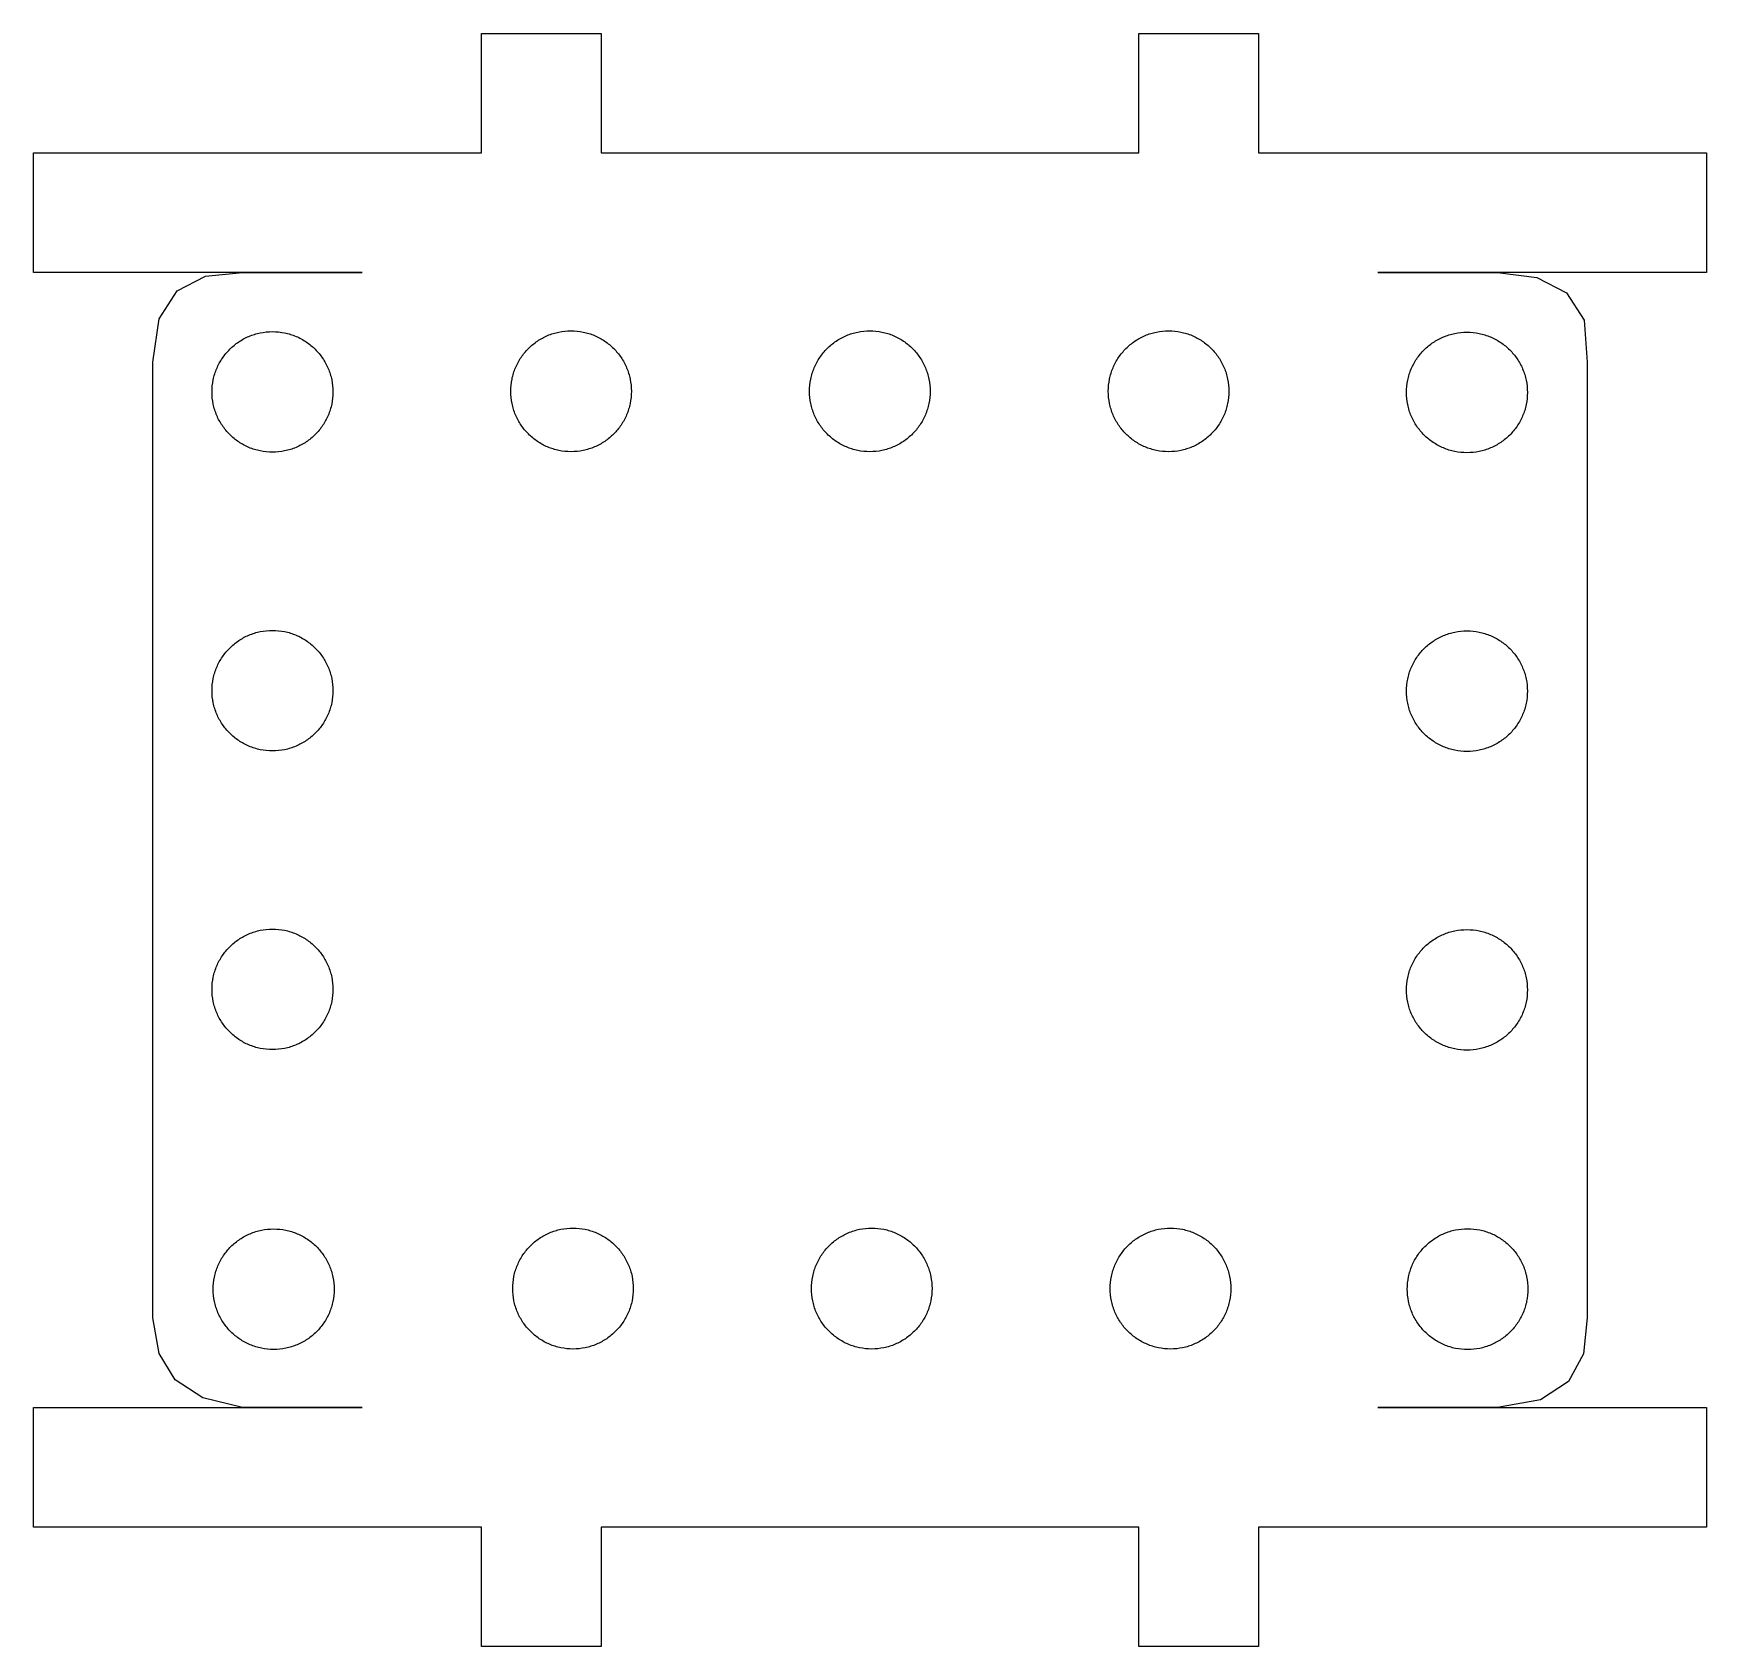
# Model space of a CAD drawing. Extents: x 0 to 56, y 0 to 54.
import ezdxf

# ---------------------------------------------------------------- set-up
doc = ezdxf.new("R2010")
doc.units = 0
doc.layers.add('Layer_1', color=7, linetype='CONTINUOUS')

msp = doc.modelspace()

# ---------------------------------------------------------------- linework, layer by layer
at = {"layer": 'Layer_1', "color": 7}
for points in [[(7, 8.000004), (5.663894, 8.328877), (4.744811, 8.926765), (4.203323, 9.81125), (4, 10.999998), (4, 42.999999), (4.205271, 44.443289), (4.808521, 45.380063), (5.75751, 45.876803), (7, 45.999998), (11, 46.000001), (0, 46.000001), (0, 50.000002), (15, 50.000002), (15, 53.999999), (19, 53.999999), (19, 50.000002), (36.999999, 49.999999), (36.999999, 53.999999), (41, 53.999999), (41, 49.999999), (56.000001, 50.000002), (56.000001, 46.000001), (45, 46.000001), (49.000001, 46.000001), (50.325187, 45.825187), (51.316407, 45.316405), (51.899428, 44.399426), (52, 42.999999), (52, 10.999998), (51.880143, 9.799904), (51.380401, 8.871139), (50.44046, 8.256826), (49.000001, 8.000004), (45, 8.000004), (56.000001, 8.000004), (56.000001, 3.999984), (41, 3.999984), (41, -0.000008), (36.999999, -0.000008), (36.999999, 3.999984), (19, 3.999984), (19, -0.000008), (15, -0.000008), (15, 3.999984), (0, 3.999984), (0, 8.000004), (11, 8.000004), (7, 8.000004)], [(17.994415, 44.046239), (17.994415, 44.046239)], [(27.994418, 44.046239), (27.994418, 44.046239)], [(37.994398, 44.046239), (37.994398, 44.046239)], [(5.976241, 41.999987), (5.976241, 41.999987)], [(45.956166, 41.982339), (45.956166, 41.982339)], [(5.976258, 32.000007), (5.976258, 32.000007)], [(45.956183, 31.982368), (45.956183, 31.982368)], [(5.976258, 22.000004), (5.976258, 22.000004)], [(45.956183, 21.982365), (45.956183, 21.982365)], [(18.058295, 14.008007), (18.058295, 14.008007)], [(28.058297, 14.008007), (28.058297, 14.008007)], [(38.058279, 14.008007), (38.058279, 14.008007)], [(48.002396, 13.987969), (48.002396, 13.987969)], [(6.01639, 11.961755), (6.01639, 11.961755)]]:
    msp.add_lwpolyline(points, dxfattribs=at)
for points in [[(6.868514, 43.673056), (6.976182, 43.745587), (7.091216, 43.808043), (7.212261, 43.859069)], [(7.212261, 43.859069), (7.333334, 43.910123), (7.460391, 43.949775), (7.59216, 43.976643)], [(7.59216, 43.976643), (7.723902, 44.003454), (7.8603, 44.01765), (8, 44.01765)], [(8, 44.01765), (8.139728, 44.01765), (8.276126, 44.003539), (8.407867, 43.976643)], [(8.407867, 43.976643), (8.539609, 43.949832), (8.666693, 43.910123), (8.787738, 43.859069)], [(8.787738, 43.859069), (8.908784, 43.808043), (9.023846, 43.745587), (9.131513, 43.673056)], [(16.567725, 43.453516), (16.659024, 43.545069), (16.758987, 43.627873), (16.866345, 43.700629)], [(16.866345, 43.700629), (16.973674, 43.773358), (17.088369, 43.836011), (17.209075, 43.887207)], [(17.209075, 43.887207), (17.329754, 43.938402), (17.456443, 43.978167), (17.587789, 44.005119)], [(17.587789, 44.005119), (17.719136, 44.032212), (17.855139, 44.046239), (17.994415, 44.046239)], [(17.994415, 44.046239), (18.13372, 44.046239), (18.269695, 44.032128), (18.401041, 44.005119)], [(18.401041, 44.005119), (18.532387, 43.978308), (18.659077, 43.938402), (18.77978, 43.887207)], [(18.77978, 43.887207), (18.900459, 43.836011), (19.015154, 43.773358), (19.122511, 43.700629)], [(19.122511, 43.700629), (19.22984, 43.627873), (19.329832, 43.545069), (19.421102, 43.453516)], [(26.567728, 43.453516), (26.658999, 43.545069), (26.75899, 43.627873), (26.866319, 43.700629)], [(26.866319, 43.700629), (26.973676, 43.773358), (27.088372, 43.836011), (27.20905, 43.887207)], [(27.20905, 43.887207), (27.329756, 43.938402), (27.456446, 43.978167), (27.587792, 44.005119)], [(27.587792, 44.005119), (27.719138, 44.032212), (27.855113, 44.046239), (27.994418, 44.046239)], [(27.994418, 44.046239), (28.133694, 44.046239), (28.269698, 44.032128), (28.401044, 44.005119)], [(28.401044, 44.005119), (28.53239, 43.978308), (28.65908, 43.938402), (28.779758, 43.887207)], [(28.779758, 43.887207), (28.900464, 43.836011), (29.015159, 43.773358), (29.122489, 43.700629)], [(29.122489, 43.700629), (29.229818, 43.627873), (29.329809, 43.545069), (29.421108, 43.453516)], [(36.567737, 43.453516), (36.659007, 43.545069), (36.758999, 43.627901), (36.866328, 43.700601)], [(36.866328, 43.700601), (36.973657, 43.773358), (37.088352, 43.836011), (37.209058, 43.887178)], [(37.209058, 43.887178), (37.329737, 43.938402), (37.456454, 43.978139), (37.587801, 44.005119)], [(37.587801, 44.005119), (37.719119, 44.032212), (37.855121, 44.046239), (37.994398, 44.046239)], [(37.994398, 44.046239), (38.133703, 44.046239), (38.269706, 44.032128), (38.401024, 44.005119)], [(38.401024, 44.005119), (38.53237, 43.978026), (38.659088, 43.938402), (38.779766, 43.887178)], [(38.779766, 43.887178), (38.900473, 43.836011), (39.015139, 43.773358), (39.122497, 43.700601)], [(39.122497, 43.700601), (39.229826, 43.627901), (39.329817, 43.545069), (39.421088, 43.453516)], [(46.84844, 43.655409), (46.956108, 43.72794), (47.071142, 43.790396), (47.192187, 43.841422)], [(47.192187, 43.841422), (47.31326, 43.892476), (47.440317, 43.932128), (47.572086, 43.958995)], [(47.572086, 43.958995), (47.703827, 43.985807), (47.840225, 44.000002), (47.979925, 44.000002)], [(47.979925, 44.000002), (48.119654, 44.000002), (48.256052, 43.985891), (48.387793, 43.958995)], [(48.387793, 43.958995), (48.519534, 43.932184), (48.646619, 43.892476), (48.767664, 43.841422)], [(48.767664, 43.841422), (48.888709, 43.790396), (49.003771, 43.72794), (49.111439, 43.655409)], [(6.135301, 42.785355), (6.186496, 42.906061), (6.24915, 43.020728), (6.321878, 43.128085)], [(6.321878, 43.128085), (6.394607, 43.235414), (6.477439, 43.335406), (6.568992, 43.426676)], [(6.568992, 43.426676), (6.660545, 43.517975), (6.760847, 43.600553), (6.868514, 43.673056)], [(9.131513, 43.673056), (9.239153, 43.600553), (9.339455, 43.517975), (9.431008, 43.426676)], [(9.431008, 43.426676), (9.52256, 43.335406), (9.605393, 43.235414), (9.678121, 43.128085)], [(9.678121, 43.128085), (9.750878, 43.020728), (9.813503, 42.906061), (9.864727, 42.785355)], [(16.135333, 42.810218), (16.186387, 42.931292), (16.248843, 43.046325), (16.321374, 43.153993)], [(16.321374, 43.153993), (16.393877, 43.261661), (16.476455, 43.361935), (16.567725, 43.453516)], [(19.421102, 43.453516), (19.512373, 43.361935), (19.594951, 43.261661), (19.667482, 43.153993)], [(19.667482, 43.153993), (19.739985, 43.046325), (19.802441, 42.931292), (19.853495, 42.810218)], [(26.135335, 42.810218), (26.186389, 42.931292), (26.248845, 43.046325), (26.321348, 43.153993)], [(26.321348, 43.153993), (26.393879, 43.261661), (26.476457, 43.361935), (26.567728, 43.453516)], [(29.421108, 43.453516), (29.512379, 43.361935), (29.594957, 43.261661), (29.66746, 43.153993)], [(29.66746, 43.153993), (29.739991, 43.046325), (29.802447, 42.931292), (29.853501, 42.810218)], [(36.135316, 42.810218), (36.18637, 42.931292), (36.248825, 43.046325), (36.321357, 43.153965)], [(36.321357, 43.153965), (36.393859, 43.261633), (36.476438, 43.361935), (36.567737, 43.453516)], [(39.421088, 43.453516), (39.512387, 43.361935), (39.594965, 43.261633), (39.667468, 43.153965)], [(39.667468, 43.153965), (39.739999, 43.046325), (39.802455, 42.931292), (39.853481, 42.810218)], [(46.301804, 43.110438), (46.374533, 43.217767), (46.457365, 43.317758), (46.548918, 43.409029)], [(46.548918, 43.409029), (46.640471, 43.500328), (46.740772, 43.582906), (46.84844, 43.655409)], [(49.111439, 43.655409), (49.219079, 43.582906), (49.31938, 43.500328), (49.410933, 43.409029)], [(49.410933, 43.409029), (49.502486, 43.317758), (49.585318, 43.217767), (49.658047, 43.110438)], [(6.01736, 42.406612), (6.044454, 42.537959), (6.084078, 42.664676), (6.135301, 42.785355)], [(9.864727, 42.785355), (9.915922, 42.664676), (9.955687, 42.537959), (9.982639, 42.406612)], [(16.017787, 42.430347), (16.044598, 42.562089), (16.084279, 42.689173), (16.135333, 42.810218)], [(19.853495, 42.810218), (19.904549, 42.689173), (19.944201, 42.562089), (19.971069, 42.430347)], [(26.017762, 42.430347), (26.044573, 42.562089), (26.084281, 42.689173), (26.135335, 42.810218)], [(29.853501, 42.810218), (29.904555, 42.689173), (29.944179, 42.562089), (29.971046, 42.430347)], [(36.01777, 42.430319), (36.044581, 42.56206), (36.08429, 42.689173), (36.135316, 42.810218)], [(39.853481, 42.810218), (39.904535, 42.689173), (39.944187, 42.562117), (39.971054, 42.430319)], [(45.997286, 42.388965), (46.024379, 42.520311), (46.064003, 42.647029), (46.115227, 42.767707)], [(46.115227, 42.767707), (46.166422, 42.888414), (46.229075, 43.003081), (46.301804, 43.110438)], [(49.658047, 43.110438), (49.730804, 43.003081), (49.793429, 42.888414), (49.844652, 42.767707)], [(49.844652, 42.767707), (49.895847, 42.647029), (49.935613, 42.520311), (49.962565, 42.388965)], [(5.976241, 41.999987), (5.976241, 42.139291), (5.990352, 42.275294), (6.01736, 42.406612)], [(9.982639, 42.406612), (10.00945, 42.275294), (10.023759, 42.139291), (10.023759, 41.999987)], [(15.97678, 42.022508), (15.97678, 42.162208), (15.990891, 42.298606), (16.017787, 42.430347)], [(16.017787, 41.61464), (15.990976, 41.746382), (15.97678, 41.88278), (15.97678, 42.022508)], [(19.971069, 42.430347), (19.99788, 42.298606), (20.012047, 42.162208), (20.012047, 42.022508)], [(20.012047, 42.022508), (20.012047, 41.88278), (19.997936, 41.746382), (19.971069, 41.61464)], [(25.976783, 42.022508), (25.976783, 42.162208), (25.990894, 42.298606), (26.017762, 42.430347)], [(26.017762, 41.61464), (25.99095, 41.746382), (25.976783, 41.88278), (25.976783, 42.022508)], [(29.971046, 42.430347), (29.997857, 42.298606), (30.012053, 42.162208), (30.012053, 42.022508)], [(30.012053, 42.022508), (30.012053, 41.88278), (29.997942, 41.746382), (29.971046, 41.61464)], [(35.976763, 42.022508), (35.976763, 42.16218), (35.990874, 42.298606), (36.01777, 42.430319)], [(36.01777, 41.614612), (35.990959, 41.746382), (35.976763, 41.88278), (35.976763, 42.022508)], [(39.971054, 42.430319), (39.997865, 42.298606), (40.012061, 42.16218), (40.012061, 42.022508)], [(40.012061, 42.022508), (40.012061, 41.882751), (39.99795, 41.746382), (39.971054, 41.614612)], [(45.956166, 41.982339), (45.956166, 42.121644), (45.970277, 42.257647), (45.997286, 42.388965)], [(49.962565, 42.388965), (49.989376, 42.257647), (50.003685, 42.121644), (50.003685, 41.982339)], [(6.01736, 41.593389), (5.990267, 41.724707), (5.976241, 41.86071), (5.976241, 41.999987)], [(6.135301, 41.214647), (6.084078, 41.335325), (6.044341, 41.462043), (6.01736, 41.593389)], [(9.982639, 41.593389), (9.955546, 41.462043), (9.915922, 41.335325), (9.864727, 41.214647)], [(10.023759, 41.999987), (10.023759, 41.86071), (10.009648, 41.724707), (9.982639, 41.593389)], [(16.135333, 41.234769), (16.084279, 41.355814), (16.044655, 41.482899), (16.017787, 41.61464)], [(19.971069, 41.61464), (19.944258, 41.482899), (19.904549, 41.355814), (19.853495, 41.234769)], [(26.135335, 41.234769), (26.084281, 41.355814), (26.044629, 41.482899), (26.017762, 41.61464)], [(29.971046, 41.61464), (29.944235, 41.482899), (29.904555, 41.355814), (29.853501, 41.234769)], [(36.135316, 41.234741), (36.08429, 41.355814), (36.044638, 41.482871), (36.01777, 41.614612)], [(39.971054, 41.614612), (39.944243, 41.482871), (39.904535, 41.355814), (39.853481, 41.234741)], [(45.997286, 41.575742), (45.970193, 41.70706), (45.956166, 41.843063), (45.956166, 41.982339)], [(46.115227, 41.196999), (46.064003, 41.317678), (46.024267, 41.444395), (45.997286, 41.575742)], [(49.962565, 41.575742), (49.935471, 41.444395), (49.895847, 41.317678), (49.844652, 41.196999)], [(50.003685, 41.982339), (50.003685, 41.843063), (49.989573, 41.70706), (49.962565, 41.575742)], [(6.321878, 40.871916), (6.24915, 40.979245), (6.186496, 41.09394), (6.135301, 41.214647)], [(9.864727, 41.214647), (9.813503, 41.09394), (9.750878, 40.979245), (9.678121, 40.871916)], [(16.321374, 40.890994), (16.248843, 40.998662), (16.186387, 41.113696), (16.135333, 41.234769)], [(16.567725, 40.5915), (16.476455, 40.683053), (16.393877, 40.783327), (16.321374, 40.890994)], [(19.667482, 40.890994), (19.594951, 40.783327), (19.512373, 40.683053), (19.421102, 40.5915)], [(19.853495, 41.234769), (19.802441, 41.113696), (19.739985, 40.998662), (19.667482, 40.890994)], [(26.321348, 40.890994), (26.248845, 40.998662), (26.186389, 41.113696), (26.135335, 41.234769)], [(26.567728, 40.5915), (26.476457, 40.683053), (26.393879, 40.783327), (26.321348, 40.890994)], [(29.66746, 40.890994), (29.594957, 40.783327), (29.512379, 40.683053), (29.421108, 40.5915)], [(29.853501, 41.234769), (29.802447, 41.113696), (29.739991, 40.998662), (29.66746, 40.890994)], [(36.321357, 40.890966), (36.248825, 40.998662), (36.18637, 41.113724), (36.135316, 41.234741)], [(36.567737, 40.591472), (36.476438, 40.683025), (36.393859, 40.783327), (36.321357, 40.890966)], [(39.667468, 40.890966), (39.594965, 40.783327), (39.512387, 40.683025), (39.421088, 40.591472)], [(39.853481, 41.234741), (39.802455, 41.113724), (39.739999, 40.998662), (39.667468, 40.890966)], [(46.301804, 40.854269), (46.229075, 40.961598), (46.166422, 41.076293), (46.115227, 41.196999)], [(49.844652, 41.196999), (49.793429, 41.076293), (49.730804, 40.961598), (49.658047, 40.854269)], [(6.568992, 40.573325), (6.477439, 40.664596), (6.394607, 40.764587), (6.321878, 40.871916)], [(6.868514, 40.326945), (6.760847, 40.399448), (6.660545, 40.482026), (6.568992, 40.573325)], [(7.212261, 40.140904), (7.091216, 40.191958), (6.976182, 40.254414), (6.868514, 40.326945)], [(9.131513, 40.326945), (9.023846, 40.254414), (8.908784, 40.191958), (8.787738, 40.140904)], [(9.431008, 40.573325), (9.339455, 40.482026), (9.239153, 40.399448), (9.131513, 40.326945)], [(9.678121, 40.871916), (9.605393, 40.764587), (9.52256, 40.664596), (9.431008, 40.573325)], [(16.866345, 40.344358), (16.758987, 40.417115), (16.659024, 40.499947), (16.567725, 40.5915)], [(17.209075, 40.157781), (17.088369, 40.208976), (16.973674, 40.271629), (16.866345, 40.344358)], [(19.122511, 40.344358), (19.015154, 40.271629), (18.900459, 40.208976), (18.77978, 40.157781)], [(19.421102, 40.5915), (19.329832, 40.499947), (19.22984, 40.417115), (19.122511, 40.344358)], [(26.866319, 40.344358), (26.75899, 40.417115), (26.658999, 40.499947), (26.567728, 40.5915)], [(27.20905, 40.157781), (27.088372, 40.208976), (26.973676, 40.271629), (26.866319, 40.344358)], [(29.122489, 40.344358), (29.015159, 40.271629), (28.900464, 40.208976), (28.779758, 40.157781)], [(29.421108, 40.5915), (29.329809, 40.499947), (29.229818, 40.417115), (29.122489, 40.344358)], [(36.866328, 40.344358), (36.758999, 40.417115), (36.659007, 40.499947), (36.567737, 40.591472)], [(37.209058, 40.157753), (37.088352, 40.209004), (36.973657, 40.271629), (36.866328, 40.344358)], [(39.122497, 40.344358), (39.015139, 40.271629), (38.900473, 40.209004), (38.779766, 40.157753)], [(39.421088, 40.591472), (39.329817, 40.499947), (39.229826, 40.417115), (39.122497, 40.344358)], [(46.548918, 40.555678), (46.457365, 40.646948), (46.374533, 40.74694), (46.301804, 40.854269)], [(46.84844, 40.309298), (46.740772, 40.381801), (46.640471, 40.464379), (46.548918, 40.555678)], [(49.410933, 40.555678), (49.31938, 40.464379), (49.219079, 40.381801), (49.111439, 40.309298)], [(49.658047, 40.854269), (49.585318, 40.74694), (49.502486, 40.646948), (49.410933, 40.555678)], [(7.59216, 40.023359), (7.460419, 40.05017), (7.333334, 40.089878), (7.212261, 40.140904)], [(8, 39.982352), (7.8603, 39.982352), (7.723902, 39.996463), (7.59216, 40.023359)], [(8.407867, 40.023359), (8.276126, 39.996547), (8.1397, 39.982352), (8, 39.982352)], [(8.787738, 40.140904), (8.666693, 40.089878), (8.539609, 40.050226), (8.407867, 40.023359)], [(17.587789, 40.039869), (17.456443, 40.06668), (17.329754, 40.106586), (17.209075, 40.157781)], [(17.994415, 39.998749), (17.855139, 39.998749), (17.719136, 40.01286), (17.587789, 40.039869)], [(18.401041, 40.039869), (18.269695, 40.012775), (18.13372, 39.998749), (17.994415, 39.998749)], [(18.77978, 40.157781), (18.659077, 40.106586), (18.532387, 40.066821), (18.401041, 40.039869)], [(27.587792, 40.039869), (27.456446, 40.06668), (27.329756, 40.106586), (27.20905, 40.157781)], [(27.994418, 39.998749), (27.855113, 39.998749), (27.719138, 40.01286), (27.587792, 40.039869)], [(28.401044, 40.039869), (28.269698, 40.012775), (28.133694, 39.998749), (27.994418, 39.998749)], [(28.779758, 40.157781), (28.65908, 40.106586), (28.53239, 40.066821), (28.401044, 40.039869)], [(37.587801, 40.03984), (37.456454, 40.066934), (37.329737, 40.106558), (37.209058, 40.157753)], [(37.994398, 39.998721), (37.855121, 39.998721), (37.719119, 40.012832), (37.587801, 40.03984)], [(38.401024, 40.03984), (38.269706, 40.013029), (38.133703, 39.998721), (37.994398, 39.998721)], [(38.779766, 40.157753), (38.659088, 40.106558), (38.53237, 40.066793), (38.401024, 40.03984)], [(47.192187, 40.123257), (47.071142, 40.174311), (46.956108, 40.236767), (46.84844, 40.309298)], [(47.572086, 40.005711), (47.440345, 40.032522), (47.31326, 40.072231), (47.192187, 40.123257)], [(47.979925, 39.964704), (47.840225, 39.964704), (47.703827, 39.978815), (47.572086, 40.005711)], [(48.387793, 40.005711), (48.256052, 39.9789), (48.119625, 39.964704), (47.979925, 39.964704)], [(48.767664, 40.123257), (48.646619, 40.072231), (48.519534, 40.032579), (48.387793, 40.005711)], [(49.111439, 40.309298), (49.003771, 40.236767), (48.888709, 40.174311), (48.767664, 40.123257)], [(6.568981, 33.426696), (6.660562, 33.517967), (6.760835, 33.600545), (6.868503, 33.673048)], [(6.868503, 33.673048), (6.976171, 33.745579), (7.091205, 33.808035), (7.212278, 33.859089)], [(7.212278, 33.859089), (7.333323, 33.910143), (7.460408, 33.949767), (7.592149, 33.976635)], [(7.592149, 33.976635), (7.723891, 34.003446), (7.860289, 34.017641), (7.999989, 34.017641)], [(7.999989, 34.017641), (8.139717, 34.017641), (8.276115, 34.00353), (8.407856, 33.976635)], [(8.407856, 33.976635), (8.539597, 33.949823), (8.666682, 33.910143), (8.787727, 33.859089)], [(8.787727, 33.859089), (8.908801, 33.808035), (9.023834, 33.745579), (9.131502, 33.673048)], [(9.131502, 33.673048), (9.23917, 33.600545), (9.339443, 33.517967), (9.430996, 33.426696)], [(46.548906, 33.409057), (46.640488, 33.500328), (46.740761, 33.582906), (46.848429, 33.655409)], [(46.848429, 33.655409), (46.956097, 33.72794), (47.07113, 33.790396), (47.192204, 33.84145)], [(47.192204, 33.84145), (47.313249, 33.892504), (47.440334, 33.932128), (47.572075, 33.958996)], [(47.572075, 33.958996), (47.703816, 33.985807), (47.840214, 34.000003), (47.979914, 34.000003)], [(47.979914, 34.000003), (48.119642, 34.000003), (48.25604, 33.985891), (48.387782, 33.958996)], [(48.387782, 33.958996), (48.519523, 33.932185), (48.646608, 33.892504), (48.767653, 33.84145)], [(48.767653, 33.84145), (48.888726, 33.790396), (49.00376, 33.72794), (49.111428, 33.655409)], [(49.111428, 33.655409), (49.219096, 33.582906), (49.319369, 33.500328), (49.410922, 33.409057)], [(6.13529, 32.785346), (6.186485, 32.906053), (6.249138, 33.020748), (6.321867, 33.128077)], [(6.321867, 33.128077), (6.394624, 33.235406), (6.477428, 33.335397), (6.568981, 33.426696)], [(9.430996, 33.426696), (9.522549, 33.335397), (9.605381, 33.235406), (9.678138, 33.128077)], [(9.678138, 33.128077), (9.750867, 33.020748), (9.81352, 32.906053), (9.864715, 32.785346)], [(46.115216, 32.767707), (46.166411, 32.888414), (46.229064, 33.003109), (46.301793, 33.110438)], [(46.301793, 33.110438), (46.37455, 33.217767), (46.457354, 33.317759), (46.548906, 33.409057)], [(49.410922, 33.409057), (49.502475, 33.317759), (49.585307, 33.217767), (49.658064, 33.110438)], [(49.658064, 33.110438), (49.730793, 33.003109), (49.793446, 32.888414), (49.844641, 32.767707)], [(6.017377, 32.406632), (6.044189, 32.537979), (6.084095, 32.664668), (6.13529, 32.785346)], [(9.864715, 32.785346), (9.915911, 32.664668), (9.955676, 32.537979), (9.982628, 32.406632)], [(45.997303, 32.388993), (46.024114, 32.52034), (46.06402, 32.647029), (46.115216, 32.767707)], [(49.844641, 32.767707), (49.895836, 32.647029), (49.935601, 32.52034), (49.962554, 32.388993)], [(5.976258, 32.000007), (5.976258, 32.139283), (5.990369, 32.275286), (6.017377, 32.406632)], [(6.017377, 31.593381), (5.990284, 31.724727), (5.976258, 31.860702), (5.976258, 32.000007)], [(9.982628, 32.406632), (10.009721, 32.275286), (10.023748, 32.139283), (10.023748, 32.000007)], [(10.023748, 32.000007), (10.023748, 31.860702), (10.009637, 31.724727), (9.982628, 31.593381)], [(45.956183, 31.982368), (45.956183, 32.121644), (45.970294, 32.257647), (45.997303, 32.388993)], [(45.997303, 31.575742), (45.97021, 31.707088), (45.956183, 31.843063), (45.956183, 31.982368)], [(49.962554, 32.388993), (49.989647, 32.257647), (50.003673, 32.121644), (50.003673, 31.982368)], [(50.003673, 31.982368), (50.003673, 31.843063), (49.989562, 31.707088), (49.962554, 31.575742)], [(6.13529, 31.214639), (6.084095, 31.335345), (6.04433, 31.462035), (6.017377, 31.593381)], [(9.982628, 31.593381), (9.955817, 31.462035), (9.915911, 31.335345), (9.864715, 31.214639)], [(46.115216, 31.197), (46.06402, 31.317706), (46.024255, 31.444396), (45.997303, 31.575742)], [(49.962554, 31.575742), (49.935742, 31.444396), (49.895836, 31.317706), (49.844641, 31.197)], [(6.321867, 30.871908), (6.249138, 30.979265), (6.186485, 31.09396), (6.13529, 31.214639)], [(6.568981, 30.573317), (6.477428, 30.664587), (6.394624, 30.764579), (6.321867, 30.871908)], [(9.678138, 30.871908), (9.605381, 30.764579), (9.522549, 30.664587), (9.430996, 30.573317)], [(9.864715, 31.214639), (9.81352, 31.09396), (9.750867, 30.979265), (9.678138, 30.871908)], [(46.301793, 30.854269), (46.229064, 30.961626), (46.166411, 31.076321), (46.115216, 31.197)], [(46.548906, 30.555678), (46.457354, 30.646949), (46.37455, 30.74694), (46.301793, 30.854269)], [(49.658064, 30.854269), (49.585307, 30.74694), (49.502475, 30.646949), (49.410922, 30.555678)], [(49.844641, 31.197), (49.793446, 31.076321), (49.730793, 30.961626), (49.658064, 30.854269)], [(6.868503, 30.326937), (6.760835, 30.399468), (6.660562, 30.482046), (6.568981, 30.573317)], [(7.212278, 30.140924), (7.091205, 30.191978), (6.976171, 30.254434), (6.868503, 30.326937)], [(9.131502, 30.326937), (9.023834, 30.254434), (8.908801, 30.191978), (8.787727, 30.140924)], [(9.430996, 30.573317), (9.339443, 30.482046), (9.23917, 30.399468), (9.131502, 30.326937)], [(46.848429, 30.309298), (46.740761, 30.381829), (46.640488, 30.464407), (46.548906, 30.555678)], [(47.192204, 30.123285), (47.07113, 30.174339), (46.956097, 30.236795), (46.848429, 30.309298)], [(49.111428, 30.309298), (49.00376, 30.236795), (48.888726, 30.174339), (48.767653, 30.123285)], [(49.410922, 30.555678), (49.319369, 30.464407), (49.219096, 30.381829), (49.111428, 30.309298)], [(7.592149, 30.02335), (7.460408, 30.050161), (7.333323, 30.08987), (7.212278, 30.140924)], [(7.999989, 29.982372), (7.860289, 29.982372), (7.723891, 29.996483), (7.592149, 30.02335)], [(8.407856, 30.02335), (8.276115, 29.996539), (8.139717, 29.982372), (7.999989, 29.982372)], [(8.787727, 30.140924), (8.666682, 30.08987), (8.539597, 30.050218), (8.407856, 30.02335)], [(47.572075, 30.005711), (47.440334, 30.032523), (47.313249, 30.072231), (47.192204, 30.123285)], [(47.979914, 29.964733), (47.840214, 29.964733), (47.703816, 29.978844), (47.572075, 30.005711)], [(48.387782, 30.005711), (48.25604, 29.9789), (48.119642, 29.964733), (47.979914, 29.964733)], [(48.767653, 30.123285), (48.646608, 30.072231), (48.519523, 30.032579), (48.387782, 30.005711)], [(6.568981, 23.426691), (6.660562, 23.517962), (6.760835, 23.60054), (6.868503, 23.673071)], [(6.868503, 23.673071), (6.976171, 23.745574), (7.091205, 23.80803), (7.212278, 23.859084)], [(7.212278, 23.859084), (7.333323, 23.910138), (7.460408, 23.94979), (7.592149, 23.976657)], [(7.592149, 23.976657), (7.723891, 24.003468), (7.860289, 24.017636), (7.999989, 24.017636)], [(7.999989, 24.017636), (8.139717, 24.017636), (8.276115, 24.003525), (8.407856, 23.976657)], [(8.407856, 23.976657), (8.539597, 23.949846), (8.666682, 23.910138), (8.787727, 23.859084)], [(8.787727, 23.859084), (8.908801, 23.80803), (9.023834, 23.745574), (9.131502, 23.673071)], [(9.131502, 23.673071), (9.23917, 23.60054), (9.339443, 23.517962), (9.430996, 23.426691)], [(46.548906, 23.409049), (46.640488, 23.50032), (46.740761, 23.582898), (46.848429, 23.655429)], [(46.848429, 23.655429), (46.956097, 23.727932), (47.07113, 23.790388), (47.192204, 23.841442)], [(47.192204, 23.841442), (47.313249, 23.892496), (47.440334, 23.932148), (47.572075, 23.959016)], [(47.572075, 23.959016), (47.703816, 23.985827), (47.840214, 23.999994), (47.979914, 23.999994)], [(47.979914, 23.999994), (48.119642, 23.999994), (48.25604, 23.985883), (48.387782, 23.959016)], [(48.387782, 23.959016), (48.519523, 23.932205), (48.646608, 23.892496), (48.767653, 23.841442)], [(48.767653, 23.841442), (48.888726, 23.790388), (49.00376, 23.727932), (49.111428, 23.655429)], [(49.111428, 23.655429), (49.219096, 23.582898), (49.319369, 23.50032), (49.410922, 23.409049)], [(6.13529, 22.785369), (6.186485, 22.906047), (6.249138, 23.020742), (6.321867, 23.1281)], [(6.321867, 23.1281), (6.394624, 23.235429), (6.477428, 23.33542), (6.568981, 23.426691)], [(9.430996, 23.426691), (9.522549, 23.33542), (9.605381, 23.235429), (9.678138, 23.1281)], [(9.678138, 23.1281), (9.750867, 23.020742), (9.81352, 22.906047), (9.864715, 22.785369)], [(46.115216, 22.767727), (46.166411, 22.888406), (46.229064, 23.003101), (46.301793, 23.110458)], [(46.301793, 23.110458), (46.37455, 23.217787), (46.457354, 23.317779), (46.548906, 23.409049)], [(49.410922, 23.409049), (49.502475, 23.317779), (49.585307, 23.217787), (49.658064, 23.110458)], [(49.658064, 23.110458), (49.730793, 23.003101), (49.793446, 22.888406), (49.844641, 22.767727)], [(5.976258, 22.000004), (5.976258, 22.139309), (5.990369, 22.275284), (6.017377, 22.40663)], [(6.017377, 22.40663), (6.044189, 22.537976), (6.084095, 22.664666), (6.13529, 22.785369)], [(9.864715, 22.785369), (9.915911, 22.664666), (9.955676, 22.537976), (9.982628, 22.40663)], [(9.982628, 22.40663), (10.009721, 22.275284), (10.023748, 22.139309), (10.023748, 22.000004)], [(45.997303, 22.388991), (46.024114, 22.520337), (46.06402, 22.647027), (46.115216, 22.767727)], [(49.844641, 22.767727), (49.895836, 22.647027), (49.935601, 22.520337), (49.962554, 22.388991)], [(6.017377, 21.593378), (5.990284, 21.724724), (5.976258, 21.860727), (5.976258, 22.000004)], [(10.023748, 22.000004), (10.023748, 21.860727), (10.009637, 21.724724), (9.982628, 21.593378)], [(45.956183, 21.982365), (45.956183, 22.12167), (45.970294, 22.257645), (45.997303, 22.388991)], [(45.997303, 21.575739), (45.97021, 21.707086), (45.956183, 21.843088), (45.956183, 21.982365)], [(49.962554, 22.388991), (49.989647, 22.257645), (50.003673, 22.12167), (50.003673, 21.982365)], [(50.003673, 21.982365), (50.003673, 21.843088), (49.989562, 21.707086), (49.962554, 21.575739)], [(6.13529, 21.214664), (6.084095, 21.335342), (6.04433, 21.462032), (6.017377, 21.593378)], [(9.982628, 21.593378), (9.955817, 21.462032), (9.915911, 21.335342), (9.864715, 21.214664)], [(46.115216, 21.197025), (46.06402, 21.317704), (46.024255, 21.444393), (45.997303, 21.575739)], [(49.962554, 21.575739), (49.935742, 21.444393), (49.895836, 21.317704), (49.844641, 21.197025)], [(6.321867, 20.871934), (6.249138, 20.979263), (6.186485, 21.093958), (6.13529, 21.214664)], [(6.568981, 20.573314), (6.477428, 20.664613), (6.394624, 20.764576), (6.321867, 20.871934)], [(9.678138, 20.871934), (9.605381, 20.764576), (9.522549, 20.664613), (9.430996, 20.573314)], [(9.864715, 21.214664), (9.81352, 21.093958), (9.750867, 20.979263), (9.678138, 20.871934)], [(46.301793, 20.854295), (46.229064, 20.961624), (46.166411, 21.076319), (46.115216, 21.197025)], [(46.548906, 20.555675), (46.457354, 20.646974), (46.37455, 20.746937), (46.301793, 20.854295)], [(49.658064, 20.854295), (49.585307, 20.746937), (49.502475, 20.646974), (49.410922, 20.555675)], [(49.844641, 21.197025), (49.793446, 21.076319), (49.730793, 20.961624), (49.658064, 20.854295)], [(6.868503, 20.326962), (6.760835, 20.399465), (6.660562, 20.482044), (6.568981, 20.573314)], [(7.212278, 20.140922), (7.091205, 20.191976), (6.976171, 20.254431), (6.868503, 20.326962)], [(9.131502, 20.326962), (9.023834, 20.254431), (8.908801, 20.191976), (8.787727, 20.140922)], [(9.430996, 20.573314), (9.339443, 20.482044), (9.23917, 20.399465), (9.131502, 20.326962)], [(46.848429, 20.309324), (46.740761, 20.381826), (46.640488, 20.464405), (46.548906, 20.555675)], [(47.192204, 20.123283), (47.07113, 20.174337), (46.956097, 20.236792), (46.848429, 20.309324)], [(49.111428, 20.309324), (49.00376, 20.236792), (48.888726, 20.174337), (48.767653, 20.123283)], [(49.410922, 20.555675), (49.319369, 20.464405), (49.219096, 20.381826), (49.111428, 20.309324)], [(7.592149, 20.023376), (7.460408, 20.050187), (7.333323, 20.089868), (7.212278, 20.140922)], [(7.999989, 19.982369), (7.860289, 19.982369), (7.723891, 19.99648), (7.592149, 20.023376)], [(8.407856, 20.023376), (8.276115, 19.996565), (8.139717, 19.982369), (7.999989, 19.982369)], [(8.787727, 20.140922), (8.666682, 20.089868), (8.539597, 20.050244), (8.407856, 20.023376)], [(47.572075, 20.005737), (47.440334, 20.032548), (47.313249, 20.072229), (47.192204, 20.123283)], [(47.979914, 19.96473), (47.840214, 19.96473), (47.703816, 19.978841), (47.572075, 20.005737)], [(48.387782, 20.005737), (48.25604, 19.978926), (48.119642, 19.96473), (47.979914, 19.96473)], [(48.767653, 20.123283), (48.646608, 20.072229), (48.519523, 20.032605), (48.387782, 20.005737)], [(17.651669, 13.966887), (17.783015, 13.99398), (17.919018, 14.008007), (18.058295, 14.008007)], [(18.058295, 14.008007), (18.1976, 14.008007), (18.333574, 13.993896), (18.464921, 13.966887)], [(27.651672, 13.966887), (27.783018, 13.99398), (27.918993, 14.008007), (28.058297, 14.008007)], [(28.058297, 14.008007), (28.197574, 14.008007), (28.333576, 13.993896), (28.464922, 13.966887)], [(37.651682, 13.966887), (37.783, 13.99398), (37.919002, 14.008007), (38.058279, 14.008007)], [(38.058279, 14.008007), (38.197584, 14.008007), (38.333587, 13.993896), (38.464905, 13.966887)], [(6.609113, 13.388444), (6.700694, 13.479743), (6.800967, 13.562322), (6.908635, 13.634824)], [(6.908635, 13.634824), (7.016303, 13.707356), (7.131337, 13.769811), (7.252382, 13.820837)], [(7.252382, 13.820837), (7.373455, 13.871891), (7.50054, 13.911543), (7.632281, 13.938411)], [(7.632281, 13.938411), (7.764023, 13.965222), (7.900421, 13.979418), (8.040121, 13.979418)], [(8.040121, 13.979418), (8.179849, 13.979418), (8.316247, 13.965307), (8.447988, 13.938411)], [(8.447988, 13.938411), (8.579729, 13.9116), (8.706814, 13.871891), (8.827859, 13.820837)], [(8.827859, 13.820837), (8.948933, 13.769811), (9.063966, 13.707356), (9.171634, 13.634824)], [(9.171634, 13.634824), (9.279302, 13.562322), (9.379575, 13.479743), (9.471128, 13.388444)], [(16.631605, 13.415284), (16.722904, 13.506837), (16.822867, 13.589641), (16.930224, 13.662398)], [(16.930224, 13.662398), (17.037553, 13.735126), (17.152249, 13.79778), (17.272955, 13.848975)], [(17.272955, 13.848975), (17.393633, 13.90017), (17.520323, 13.939935), (17.651669, 13.966887)], [(18.464921, 13.966887), (18.596267, 13.940076), (18.722956, 13.90017), (18.84366, 13.848975)], [(18.84366, 13.848975), (18.964338, 13.79778), (19.079033, 13.735126), (19.186391, 13.662398)], [(19.186391, 13.662398), (19.29372, 13.589641), (19.393711, 13.506837), (19.484982, 13.415284)], [(26.631608, 13.415284), (26.722878, 13.506837), (26.82287, 13.589641), (26.930199, 13.662398)], [(26.930199, 13.662398), (27.037556, 13.735126), (27.152251, 13.79778), (27.272929, 13.848975)], [(27.272929, 13.848975), (27.393636, 13.90017), (27.520325, 13.939935), (27.651672, 13.966887)], [(28.464922, 13.966887), (28.596268, 13.940076), (28.722958, 13.90017), (28.843636, 13.848975)], [(28.843636, 13.848975), (28.964342, 13.79778), (29.079038, 13.735126), (29.186367, 13.662398)], [(29.186367, 13.662398), (29.293696, 13.589641), (29.393687, 13.506837), (29.484986, 13.415284)], [(36.631618, 13.415284), (36.722888, 13.506837), (36.82288, 13.589669), (36.930209, 13.662369)], [(36.930209, 13.662369), (37.037538, 13.735126), (37.152233, 13.79778), (37.272939, 13.848946)], [(37.272939, 13.848946), (37.393618, 13.90017), (37.520335, 13.939907), (37.651682, 13.966887)], [(38.464905, 13.966887), (38.596251, 13.939794), (38.722969, 13.90017), (38.843647, 13.848946)], [(38.843647, 13.848946), (38.964354, 13.79778), (39.07902, 13.735126), (39.186378, 13.662369)], [(39.186378, 13.662369), (39.293707, 13.589669), (39.393698, 13.506837), (39.484969, 13.415284)], [(46.575734, 13.395246), (46.667005, 13.486799), (46.766996, 13.569631), (46.874326, 13.642332)], [(46.874326, 13.642332), (46.981655, 13.715088), (47.09635, 13.777742), (47.217056, 13.828909)], [(47.217056, 13.828909), (47.337734, 13.880132), (47.464452, 13.919869), (47.595798, 13.946849)], [(47.595798, 13.946849), (47.727116, 13.973943), (47.863119, 13.987969), (48.002396, 13.987969)], [(48.002396, 13.987969), (48.141701, 13.987969), (48.277704, 13.973858), (48.409022, 13.946849)], [(48.409022, 13.946849), (48.540368, 13.919756), (48.667086, 13.880132), (48.787764, 13.828909)], [(48.787764, 13.828909), (48.90847, 13.777742), (49.023137, 13.715088), (49.130495, 13.642332)], [(49.130495, 13.642332), (49.237824, 13.569631), (49.337815, 13.486799), (49.429086, 13.395246)], [(6.175422, 12.747123), (6.226617, 12.867829), (6.28927, 12.982496), (6.361999, 13.089853)], [(6.361999, 13.089853), (6.434756, 13.197182), (6.51756, 13.297174), (6.609113, 13.388444)], [(9.471128, 13.388444), (9.562681, 13.297174), (9.645513, 13.197182), (9.71827, 13.089853)], [(9.71827, 13.089853), (9.790999, 12.982496), (9.853652, 12.867829), (9.904847, 12.747123)], [(16.199212, 12.771986), (16.250266, 12.89306), (16.312722, 13.008094), (16.385253, 13.115761)], [(16.385253, 13.115761), (16.457756, 13.223429), (16.540334, 13.323703), (16.631605, 13.415284)], [(19.484982, 13.415284), (19.576252, 13.323703), (19.658831, 13.223429), (19.731362, 13.115761)], [(19.731362, 13.115761), (19.803865, 13.008094), (19.86632, 12.89306), (19.917374, 12.771986)], [(26.199215, 12.771986), (26.250269, 12.89306), (26.312725, 13.008094), (26.385228, 13.115761)], [(26.385228, 13.115761), (26.457759, 13.223429), (26.540337, 13.323703), (26.631608, 13.415284)], [(29.484986, 13.415284), (29.576257, 13.323703), (29.658835, 13.223429), (29.731338, 13.115761)], [(29.731338, 13.115761), (29.803869, 13.008094), (29.866325, 12.89306), (29.917379, 12.771986)], [(36.199197, 12.771986), (36.250251, 12.89306), (36.312706, 13.008094), (36.385238, 13.115733)], [(36.385238, 13.115733), (36.45774, 13.223401), (36.540319, 13.323703), (36.631618, 13.415284)], [(39.484969, 13.415284), (39.576268, 13.323703), (39.658846, 13.223401), (39.731349, 13.115733)], [(39.731349, 13.115733), (39.80388, 13.008094), (39.866336, 12.89306), (39.917362, 12.771986)], [(46.143314, 12.751949), (46.194368, 12.873022), (46.256823, 12.988056), (46.329354, 13.095695)], [(46.329354, 13.095695), (46.401857, 13.203363), (46.484436, 13.303665), (46.575734, 13.395246)], [(49.429086, 13.395246), (49.520385, 13.303665), (49.602963, 13.203363), (49.675466, 13.095695)], [(49.675466, 13.095695), (49.747997, 12.988056), (49.810453, 12.873022), (49.861478, 12.751949)], [(6.01639, 11.961755), (6.01639, 12.10106), (6.030501, 12.237062), (6.057509, 12.36838)], [(6.057509, 12.36838), (6.084321, 12.499727), (6.124227, 12.626444), (6.175422, 12.747123)], [(9.904847, 12.747123), (9.956043, 12.626444), (9.995808, 12.499727), (10.02276, 12.36838)], [(10.02276, 12.36838), (10.049571, 12.237062), (10.06388, 12.10106), (10.06388, 11.961755)], [(16.04066, 11.984276), (16.04066, 12.123976), (16.054771, 12.260374), (16.081667, 12.392115)], [(16.081667, 12.392115), (16.108478, 12.523857), (16.148158, 12.650941), (16.199212, 12.771986)], [(19.917374, 12.771986), (19.968428, 12.650941), (20.008081, 12.523857), (20.034948, 12.392115)], [(20.034948, 12.392115), (20.061759, 12.260374), (20.075927, 12.123976), (20.075927, 11.984276)], [(26.040663, 11.984276), (26.040663, 12.123976), (26.054774, 12.260374), (26.081641, 12.392115)], [(26.081641, 12.392115), (26.108452, 12.523857), (26.148161, 12.650941), (26.199215, 12.771986)], [(29.917379, 12.771986), (29.968433, 12.650941), (30.008057, 12.523857), (30.034924, 12.392115)], [(30.034924, 12.392115), (30.061735, 12.260374), (30.075931, 12.123976), (30.075931, 11.984276)], [(36.040644, 11.984276), (36.040644, 12.123948), (36.054755, 12.260374), (36.081651, 12.392087)], [(36.081651, 12.392087), (36.108462, 12.523828), (36.148171, 12.650941), (36.199197, 12.771986)], [(39.917362, 12.771986), (39.968416, 12.650941), (40.008068, 12.523885), (40.034935, 12.392087)], [(40.034935, 12.392087), (40.061746, 12.260374), (40.075942, 12.123948), (40.075942, 11.984276)], [(45.984761, 11.964238), (45.984761, 12.10391), (45.998872, 12.240336), (46.025768, 12.372049)], [(46.025768, 12.372049), (46.052579, 12.503791), (46.092288, 12.630904), (46.143314, 12.751949)], [(49.861478, 12.751949), (49.912532, 12.630904), (49.952185, 12.503847), (49.979052, 12.372049)], [(49.979052, 12.372049), (50.005863, 12.240336), (50.020059, 12.10391), (50.020059, 11.964238)], [(6.057509, 11.555157), (6.030416, 11.686475), (6.01639, 11.822478), (6.01639, 11.961755)], [(10.06388, 11.961755), (10.06388, 11.822478), (10.049769, 11.686475), (10.02276, 11.555157)], [(16.081667, 11.576408), (16.054856, 11.70815), (16.04066, 11.844548), (16.04066, 11.984276)], [(20.075927, 11.984276), (20.075927, 11.844548), (20.061816, 11.70815), (20.034948, 11.576408)], [(26.081641, 11.576408), (26.05483, 11.70815), (26.040663, 11.844548), (26.040663, 11.984276)], [(30.075931, 11.984276), (30.075931, 11.844548), (30.06182, 11.70815), (30.034924, 11.576408)], [(36.081651, 11.57638), (36.05484, 11.70815), (36.040644, 11.844548), (36.040644, 11.984276)], [(40.075942, 11.984276), (40.075942, 11.84452), (40.061831, 11.70815), (40.034935, 11.57638)], [(46.025768, 11.556342), (45.998957, 11.688112), (45.984761, 11.82451), (45.984761, 11.964238)], [(50.020059, 11.964238), (50.020059, 11.824482), (50.005948, 11.688112), (49.979052, 11.556342)], [(6.175422, 11.176415), (6.124227, 11.297093), (6.084462, 11.423811), (6.057509, 11.555157)], [(10.02276, 11.555157), (9.995949, 11.423811), (9.956043, 11.297093), (9.904847, 11.176415)], [(16.199212, 11.196537), (16.148158, 11.317582), (16.108534, 11.444667), (16.081667, 11.576408)], [(20.034948, 11.576408), (20.008137, 11.444667), (19.968428, 11.317582), (19.917374, 11.196537)], [(26.199215, 11.196537), (26.148161, 11.317582), (26.108509, 11.444667), (26.081641, 11.576408)], [(30.034924, 11.576408), (30.008113, 11.444667), (29.968433, 11.317582), (29.917379, 11.196537)], [(36.199197, 11.196509), (36.148171, 11.317582), (36.108519, 11.444639), (36.081651, 11.57638)], [(40.034935, 11.57638), (40.008124, 11.444639), (39.968416, 11.317582), (39.917362, 11.196509)], [(46.143314, 11.176471), (46.092288, 11.297545), (46.052636, 11.424601), (46.025768, 11.556342)], [(49.979052, 11.556342), (49.952241, 11.424601), (49.912532, 11.297545), (49.861478, 11.176471)], [(6.361999, 10.833684), (6.28927, 10.941013), (6.226617, 11.055708), (6.175422, 11.176415)], [(6.609113, 10.535093), (6.51756, 10.626364), (6.434756, 10.726355), (6.361999, 10.833684)], [(9.71827, 10.833684), (9.645513, 10.726355), (9.562681, 10.626364), (9.471128, 10.535093)], [(9.904847, 11.176415), (9.853652, 11.055708), (9.790999, 10.941013), (9.71827, 10.833684)], [(16.385253, 10.852762), (16.312722, 10.96043), (16.250266, 11.075464), (16.199212, 11.196537)], [(16.631605, 10.553268), (16.540334, 10.644821), (16.457756, 10.745095), (16.385253, 10.852762)], [(19.731362, 10.852762), (19.658831, 10.745095), (19.576252, 10.644821), (19.484982, 10.553268)], [(19.917374, 11.196537), (19.86632, 11.075464), (19.803865, 10.96043), (19.731362, 10.852762)], [(26.385228, 10.852762), (26.312725, 10.96043), (26.250269, 11.075464), (26.199215, 11.196537)], [(26.631608, 10.553268), (26.540337, 10.644821), (26.457759, 10.745095), (26.385228, 10.852762)], [(29.731338, 10.852762), (29.658835, 10.745095), (29.576257, 10.644821), (29.484986, 10.553268)], [(29.917379, 11.196537), (29.866325, 11.075464), (29.803869, 10.96043), (29.731338, 10.852762)], [(36.385238, 10.852734), (36.312706, 10.96043), (36.250251, 11.075492), (36.199197, 11.196509)], [(36.631618, 10.55324), (36.540319, 10.644793), (36.45774, 10.745095), (36.385238, 10.852734)], [(39.731349, 10.852734), (39.658846, 10.745095), (39.576268, 10.644793), (39.484969, 10.55324)], [(39.917362, 11.196509), (39.866336, 11.075492), (39.80388, 10.96043), (39.731349, 10.852734)], [(46.329354, 10.832696), (46.256823, 10.940392), (46.194368, 11.055454), (46.143314, 11.176471)], [(46.575734, 10.533202), (46.484436, 10.624755), (46.401857, 10.725057), (46.329354, 10.832696)], [(49.675466, 10.832696), (49.602963, 10.725057), (49.520385, 10.624755), (49.429086, 10.533202)], [(49.861478, 11.176471), (49.810453, 11.055454), (49.747997, 10.940392), (49.675466, 10.832696)], [(6.908635, 10.288713), (6.800967, 10.361216), (6.700694, 10.443794), (6.609113, 10.535093)], [(7.252382, 10.102672), (7.131337, 10.153726), (7.016303, 10.216182), (6.908635, 10.288713)], [(7.632281, 9.985127), (7.50054, 10.011938), (7.373455, 10.051646), (7.252382, 10.102672)], [(8.827859, 10.102672), (8.706814, 10.051646), (8.579729, 10.011994), (8.447988, 9.985127)], [(9.171634, 10.288713), (9.063966, 10.216182), (8.948933, 10.153726), (8.827859, 10.102672)], [(9.471128, 10.535093), (9.379575, 10.443794), (9.279302, 10.361216), (9.171634, 10.288713)], [(16.930224, 10.306126), (16.822867, 10.378883), (16.722904, 10.461715), (16.631605, 10.553268)], [(17.272955, 10.119549), (17.152249, 10.170744), (17.037553, 10.233398), (16.930224, 10.306126)], [(17.651669, 10.001637), (17.520323, 10.028448), (17.393633, 10.068354), (17.272955, 10.119549)], [(18.84366, 10.119549), (18.722956, 10.068354), (18.596267, 10.028589), (18.464921, 10.001637)], [(19.186391, 10.306126), (19.079033, 10.233398), (18.964338, 10.170744), (18.84366, 10.119549)], [(19.484982, 10.553268), (19.393711, 10.461715), (19.29372, 10.378883), (19.186391, 10.306126)], [(26.930199, 10.306126), (26.82287, 10.378883), (26.722878, 10.461715), (26.631608, 10.553268)], [(27.272929, 10.119549), (27.152251, 10.170744), (27.037556, 10.233398), (26.930199, 10.306126)], [(27.651672, 10.001637), (27.520325, 10.028448), (27.393636, 10.068354), (27.272929, 10.119549)], [(28.843636, 10.119549), (28.722958, 10.068354), (28.596268, 10.028589), (28.464922, 10.001637)], [(29.186367, 10.306126), (29.079038, 10.233398), (28.964342, 10.170744), (28.843636, 10.119549)], [(29.484986, 10.553268), (29.393687, 10.461715), (29.293696, 10.378883), (29.186367, 10.306126)], [(36.930209, 10.306126), (36.82288, 10.378883), (36.722888, 10.461715), (36.631618, 10.55324)], [(37.272939, 10.119521), (37.152233, 10.170772), (37.037538, 10.233398), (36.930209, 10.306126)], [(37.651682, 10.001608), (37.520335, 10.028702), (37.393618, 10.068326), (37.272939, 10.119521)], [(38.843647, 10.119521), (38.722969, 10.068326), (38.596251, 10.028561), (38.464905, 10.001608)], [(39.186378, 10.306126), (39.07902, 10.233398), (38.964354, 10.170772), (38.843647, 10.119521)], [(39.484969, 10.55324), (39.393698, 10.461715), (39.293707, 10.378883), (39.186378, 10.306126)], [(46.874326, 10.286088), (46.766996, 10.358845), (46.667005, 10.441678), (46.575734, 10.533202)], [(47.217056, 10.099483), (47.09635, 10.150735), (46.981655, 10.21336), (46.874326, 10.286088)], [(47.595798, 9.981571), (47.464452, 10.008664), (47.337734, 10.048288), (47.217056, 10.099483)], [(48.787764, 10.099483), (48.667086, 10.048288), (48.540368, 10.008523), (48.409022, 9.981571)], [(49.130495, 10.286088), (49.023137, 10.21336), (48.90847, 10.150735), (48.787764, 10.099483)], [(49.429086, 10.533202), (49.337815, 10.441678), (49.237824, 10.358845), (49.130495, 10.286088)], [(8.040121, 9.94412), (7.900421, 9.94412), (7.764023, 9.958231), (7.632281, 9.985127)], [(8.447988, 9.985127), (8.316247, 9.958316), (8.179849, 9.94412), (8.040121, 9.94412)], [(18.058295, 9.960517), (17.919018, 9.960517), (17.783015, 9.974628), (17.651669, 10.001637)], [(18.464921, 10.001637), (18.333574, 9.974543), (18.1976, 9.960517), (18.058295, 9.960517)], [(28.058297, 9.960517), (27.918993, 9.960517), (27.783018, 9.974628), (27.651672, 10.001637)], [(28.464922, 10.001637), (28.333576, 9.974543), (28.197574, 9.960517), (28.058297, 9.960517)], [(38.058279, 9.960489), (37.919002, 9.960489), (37.783, 9.9746), (37.651682, 10.001608)], [(38.464905, 10.001608), (38.333587, 9.974797), (38.197584, 9.960489), (38.058279, 9.960489)], [(48.002396, 9.940451), (47.863119, 9.940451), (47.727116, 9.954562), (47.595798, 9.981571)], [(48.409022, 9.981571), (48.277704, 9.95476), (48.141701, 9.940451), (48.002396, 9.940451)]]:
    msp.add_open_spline(points, degree=3, dxfattribs=at)

doc.saveas('drawing.dxf')
